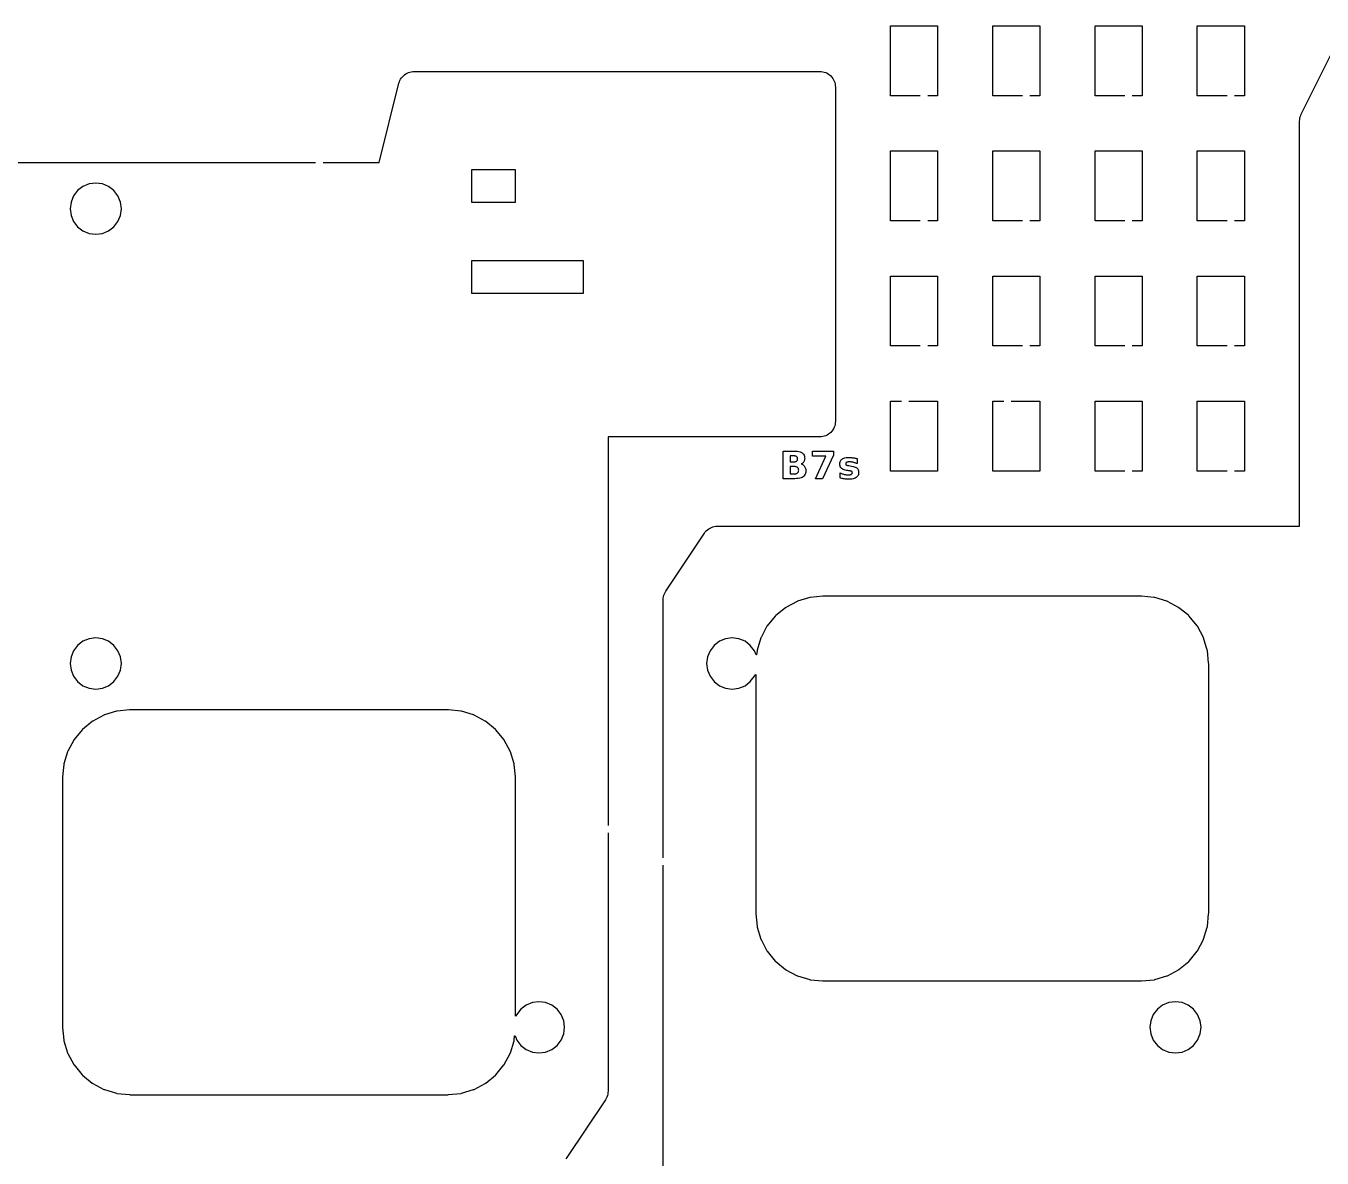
# Model space of a CAD drawing. Header units: millimetres. Extents: x 9 to 297, y 5 to 291.
# Drawn here: x 77.9 to 191.9, y 138.5 to 238.1 of the extents above; entities that cross this region are included whole.
import ezdxf

# ---------------------------------------------------------------- set-up
doc = ezdxf.new("R2010")
doc.units = ezdxf.units.MM
doc.layers.add('CUT', color=1, linetype='CONTINUOUS')
doc.layers.add('ENGRAVE', color=5, linetype='CONTINUOUS')

msp = doc.modelspace()

# ---------------------------------------------------------------- linework, layer by layer
at = {"layer": 'CUT', "color": 1}
for points in [[(156.55, 231.925), (153.925, 231.925), (153.925, 238.075), (158.075, 238.075), (158.075, 231.925), (157.2, 231.925)], [(165.55, 231.925), (162.925, 231.925), (162.925, 238.075), (167.075, 238.075), (167.075, 231.925), (166.2, 231.925)], [(174.55, 231.925), (171.925, 231.925), (171.925, 238.075), (176.075, 238.075), (176.075, 231.925), (175.2, 231.925)], [(183.55, 231.925), (180.925, 231.925), (180.925, 238.075), (185.075, 238.075), (185.075, 231.925), (184.2, 231.925)], [(133.925, 164.9058), (133.925, 187.6082), (133.9315, 187.7409), (133.9512, 187.8742), (133.9839, 188.0049), (134.0292, 188.1317), (134.0867, 188.2535), (134.1549, 188.3676), (137.5527, 193.4642), (137.632, 193.5713), (137.7226, 193.6715), (137.8226, 193.7623), (137.9311, 193.8429), (138.0469, 193.9124), (138.169, 193.9702), (138.2962, 194.0158), (138.4272, 194.0486), (138.5608, 194.0685), (138.6939, 194.075), (189.925, 194.075), (189.925, 229.6949), (189.9308, 229.8204), (189.9485, 229.9467), (189.9778, 230.0707), (190.0184, 230.1915), (190.0694, 230.3065), (193.1487, 236.4651)], [(103.9955, 226.075), (108.9414, 226.075), (110.6815, 233.0352), (110.7185, 233.1582), (110.7676, 233.2787), (110.8279, 233.3941), (110.8989, 233.5032), (110.9798, 233.6051), (111.0701, 233.699), (111.1688, 233.7838), (111.275, 233.859), (111.388, 233.9238), (111.5065, 233.9776), (111.6296, 234.02), (111.7561, 234.0505), (111.885, 234.0689), (112.0132, 234.075), (147.7018, 234.075), (147.8348, 234.0685), (147.9683, 234.0487), (148.0992, 234.0159), (148.2262, 233.9704), (148.3482, 233.9127), (148.464, 233.8433), (148.5723, 233.763), (148.6723, 233.6723), (148.763, 233.5723), (148.8433, 233.464), (148.9127, 233.3482), (148.9704, 233.2262), (149.0159, 233.0992), (149.0487, 232.9683), (149.0685, 232.8348), (149.075, 232.7018), (149.075, 203.2982), (149.0685, 203.1652), (149.0487, 203.0317), (149.0159, 202.9008), (148.9704, 202.7738), (148.9127, 202.6518), (148.8433, 202.536), (148.763, 202.4277), (148.6723, 202.3277), (148.5723, 202.237), (148.464, 202.1567), (148.3482, 202.0873), (148.2262, 202.0296), (148.0992, 201.9841), (147.9683, 201.9513), (147.8348, 201.9315), (147.7018, 201.925), (129.075, 201.925), (129.075, 167.7442)], [(156.55, 220.925), (153.925, 220.925), (153.925, 227.075), (158.075, 227.075), (158.075, 220.925), (157.2, 220.925)], [(165.55, 220.925), (162.925, 220.925), (162.925, 227.075), (167.075, 227.075), (167.075, 220.925), (166.2, 220.925)], [(174.55, 220.925), (171.925, 220.925), (171.925, 227.075), (176.075, 227.075), (176.075, 220.925), (175.2, 220.925)], [(183.55, 220.925), (180.925, 220.925), (180.925, 227.075), (185.075, 227.075), (185.075, 220.925), (184.2, 220.925)], [(59.0635, 226.075), (103.3455, 226.075)], [(156.55, 209.925), (153.925, 209.925), (153.925, 216.075), (158.075, 216.075), (158.075, 209.925), (157.2, 209.925)], [(165.55, 209.925), (162.925, 209.925), (162.925, 216.075), (167.075, 216.075), (167.075, 209.925), (166.2, 209.925)], [(174.55, 209.925), (171.925, 209.925), (171.925, 216.075), (176.075, 216.075), (176.075, 209.925), (175.2, 209.925)], [(183.55, 209.925), (180.925, 209.925), (180.925, 216.075), (185.075, 216.075), (185.075, 209.925), (184.2, 209.925)], [(155.55, 205.075), (158.075, 205.075), (158.075, 198.925), (153.925, 198.925), (153.925, 205.075), (154.9, 205.075)], [(164.55, 205.075), (167.075, 205.075), (167.075, 198.925), (162.925, 198.925), (162.925, 205.075), (163.9, 205.075)], [(174.55, 198.925), (171.925, 198.925), (171.925, 205.075), (176.075, 205.075), (176.075, 198.925), (175.2, 198.925)], [(183.55, 198.925), (180.925, 198.925), (180.925, 205.075), (185.075, 205.075), (185.075, 198.925), (184.2, 198.925)], [(129.075, 167.0942), (129.075, 144.3918), (129.0685, 144.2591), (129.0488, 144.1258), (129.0161, 143.9951), (128.9708, 143.8683), (128.9133, 143.7465), (128.8451, 143.6324), (125.4473, 138.5358), (125.368, 138.4287)], [(133.925, 130.075), (133.925, 164.2558)]]:
    msp.add_lwpolyline(points, dxfattribs=at)
for points in [[(120.925, 222.575), (120.925, 225.425), (117.075, 225.425), (117.075, 222.575), (120.925, 222.575)], [(85.5938, 220.4062), (85.952, 220.873), (86.1771, 221.4166), (86.2539, 222), (86.1771, 222.5834), (85.952, 223.127), (85.5938, 223.5938), (85.127, 223.952), (84.5834, 224.1771), (84, 224.2539), (83.4166, 224.1771), (82.873, 223.952), (82.4062, 223.5938), (82.048, 223.127), (81.8229, 222.5834), (81.7461, 222), (81.8229, 221.4166), (82.048, 220.873), (82.4062, 220.4062), (82.873, 220.048), (83.4166, 219.8229), (84, 219.7461), (84.5834, 219.8229), (85.127, 220.048), (85.5938, 220.4062)], [(126.925, 214.575), (126.925, 217.425), (117.075, 217.425), (117.075, 214.575), (126.925, 214.575)], [(142.0779, 159.9738), (142.1866, 158.8704), (142.1905, 158.8444), (142.1969, 158.8189), (142.5187, 157.758), (142.5275, 157.7332), (142.5388, 157.7095), (143.0614, 156.7317), (143.0749, 156.7092), (143.0906, 156.6881), (143.7939, 155.831), (143.8116, 155.8116), (143.831, 155.7939), (144.6881, 155.0906), (144.7092, 155.0749), (144.7317, 155.0614), (145.7095, 154.5388), (145.7332, 154.5275), (145.758, 154.5187), (146.8189, 154.1969), (146.8444, 154.1905), (146.8704, 154.1866), (147.9738, 154.0779), (148.0338, 154.075), (175.9662, 154.075), (176.0262, 154.0779), (177.1296, 154.1866), (177.1556, 154.1905), (177.1811, 154.1969), (178.242, 154.5187), (178.2668, 154.5275), (178.2905, 154.5388), (179.2683, 155.0614), (179.2908, 155.0749), (179.3119, 155.0906), (180.169, 155.7939), (180.1884, 155.8116), (180.2061, 155.831), (180.9094, 156.6881), (180.9251, 156.7092), (180.9386, 156.7317), (181.4612, 157.7095), (181.4725, 157.7332), (181.4813, 157.758), (181.8031, 158.8189), (181.8095, 158.8444), (181.8134, 158.8704), (181.9221, 159.9738), (181.925, 160.0338), (181.925, 181.9662), (181.9221, 182.0262), (181.8134, 183.1296), (181.8095, 183.1556), (181.8031, 183.1811), (181.4813, 184.242), (181.4725, 184.2668), (181.4612, 184.2905), (180.9386, 185.2683), (180.9251, 185.2908), (180.9094, 185.3119), (180.2061, 186.169), (180.1884, 186.1884), (180.169, 186.2061), (179.3119, 186.9094), (179.2908, 186.9251), (179.2683, 186.9386), (178.2905, 187.4612), (178.2668, 187.4725), (178.242, 187.4813), (177.1811, 187.8031), (177.1556, 187.8095), (177.1296, 187.8134), (176.0262, 187.9221), (175.9662, 187.925), (148.0338, 187.925), (147.9738, 187.9221), (146.8704, 187.8134), (146.8444, 187.8095), (146.8189, 187.8031), (145.758, 187.4813), (145.7332, 187.4725), (145.7095, 187.4612), (144.7317, 186.9386), (144.7092, 186.9251), (144.6881, 186.9094), (143.831, 186.2061), (143.8116, 186.1884), (143.7939, 186.169), (143.0906, 185.3119), (143.0749, 185.2908), (143.0614, 185.2683), (142.5388, 184.2905), (142.5275, 184.2668), (142.5187, 184.242), (142.1969, 183.1811), (142.1905, 183.1556), (142.1866, 183.1296), (142.1498, 182.7556), (142.1083, 182.7495), (141.952, 183.127), (141.5938, 183.5938), (141.127, 183.952), (140.5834, 184.1771), (140, 184.2539), (139.4166, 184.1771), (138.873, 183.952), (138.4062, 183.5938), (138.048, 183.127), (137.8229, 182.5834), (137.7461, 182), (137.8229, 181.4166), (138.048, 180.873), (138.4062, 180.4062), (138.873, 180.048), (139.4166, 179.8229), (140, 179.7461), (140.5834, 179.8229), (141.127, 180.048), (141.5938, 180.4062), (142.0696, 181.0264), (142.075, 181.0246), (142.075, 160.0338), (142.0779, 159.9738)], [(85.5938, 180.4062), (85.952, 180.873), (86.1771, 181.4166), (86.2539, 182), (86.1771, 182.5834), (85.952, 183.127), (85.5938, 183.5938), (85.127, 183.952), (84.5834, 184.1771), (84, 184.2539), (83.4166, 184.1771), (82.873, 183.952), (82.4062, 183.5938), (82.048, 183.127), (81.8229, 182.5834), (81.7461, 182), (81.8229, 181.4166), (82.048, 180.873), (82.4062, 180.4062), (82.873, 180.048), (83.4166, 179.8229), (84, 179.7461), (84.5834, 179.8229), (85.127, 180.048), (85.5938, 180.4062)], [(120.9221, 172.0262), (120.8134, 173.1296), (120.8095, 173.1556), (120.8031, 173.1811), (120.4813, 174.242), (120.4725, 174.2668), (120.4612, 174.2905), (119.9386, 175.2683), (119.9251, 175.2908), (119.9094, 175.3119), (119.2061, 176.169), (119.1884, 176.1884), (119.169, 176.2061), (118.3119, 176.9094), (118.2908, 176.9251), (118.2683, 176.9386), (117.2905, 177.4612), (117.2668, 177.4725), (117.242, 177.4813), (116.1811, 177.8031), (116.1556, 177.8095), (116.1296, 177.8134), (115.0262, 177.9221), (114.9662, 177.925), (87.0338, 177.925), (86.9738, 177.9221), (85.8704, 177.8134), (85.8444, 177.8095), (85.8189, 177.8031), (84.758, 177.4813), (84.7332, 177.4725), (84.7095, 177.4612), (83.7317, 176.9386), (83.7092, 176.9251), (83.6881, 176.9094), (82.831, 176.2061), (82.8116, 176.1884), (82.7939, 176.169), (82.0906, 175.3119), (82.0749, 175.2908), (82.0614, 175.2683), (81.5388, 174.2905), (81.5275, 174.2668), (81.5187, 174.242), (81.1969, 173.1811), (81.1905, 173.1556), (81.1866, 173.1296), (81.0779, 172.0262), (81.075, 171.9662), (81.075, 150.0338), (81.0779, 149.9738), (81.1866, 148.8704), (81.1905, 148.8444), (81.1969, 148.8189), (81.5187, 147.758), (81.5275, 147.7332), (81.5388, 147.7095), (82.0614, 146.7317), (82.0749, 146.7092), (82.0906, 146.6881), (82.7939, 145.831), (82.8116, 145.8116), (82.831, 145.7939), (83.6881, 145.0906), (83.7092, 145.0749), (83.7317, 145.0614), (84.7095, 144.5388), (84.7332, 144.5275), (84.758, 144.5187), (85.8189, 144.1969), (85.8444, 144.1905), (85.8704, 144.1866), (86.9738, 144.0779), (87.0338, 144.075), (114.9662, 144.075), (115.0262, 144.0779), (116.1296, 144.1866), (116.1556, 144.1905), (116.1811, 144.1969), (117.242, 144.5187), (117.2668, 144.5275), (117.2905, 144.5388), (118.2683, 145.0614), (118.2908, 145.0749), (118.3119, 145.0906), (119.169, 145.7939), (119.1884, 145.8116), (119.2061, 145.831), (119.9094, 146.6881), (119.9251, 146.7092), (119.9386, 146.7317), (120.4612, 147.7095), (120.4725, 147.7332), (120.4813, 147.758), (120.8031, 148.8189), (120.8095, 148.8444), (120.8134, 148.8704), (120.8502, 149.2444), (120.8917, 149.2505), (121.048, 148.873), (121.4062, 148.4062), (121.873, 148.048), (122.4166, 147.8229), (123, 147.7461), (123.5834, 147.8229), (124.127, 148.048), (124.5938, 148.4062), (124.952, 148.873), (125.1771, 149.4166), (125.2539, 150), (125.1771, 150.5834), (124.952, 151.127), (124.5938, 151.5938), (124.127, 151.952), (123.5834, 152.1771), (123, 152.2539), (122.4166, 152.1771), (121.873, 151.952), (121.4062, 151.5938), (120.9304, 150.9736), (120.925, 150.9754), (120.925, 171.9662), (120.9221, 172.0262)], [(177.4062, 151.5938), (177.048, 151.127), (176.8229, 150.5834), (176.7461, 150), (176.8229, 149.4166), (177.048, 148.873), (177.4062, 148.4062), (177.873, 148.048), (178.4166, 147.8229), (179, 147.7461), (179.5834, 147.8229), (180.127, 148.048), (180.5938, 148.4062), (180.952, 148.873), (181.1771, 149.4166), (181.2539, 150), (181.1771, 150.5834), (180.952, 151.127), (180.5938, 151.5938), (180.127, 151.952), (179.5834, 152.1771), (179, 152.2539), (178.4166, 152.1771), (177.873, 151.952), (177.4062, 151.5938)]]:
    msp.add_lwpolyline(points, close=True, dxfattribs=at)
at = {"layer": 'ENGRAVE', "color": 5}
for points in [[(146.282, 199.4302), (146.3265, 199.3858), (146.3659, 199.3359), (146.3997, 199.2813), (146.4274, 199.2227), (146.4489, 199.1602), (146.4643, 199.0936), (146.4735, 199.0231), (146.4766, 198.9486), (146.47, 198.8364), (146.4502, 198.7341), (146.4172, 198.6418), (146.371, 198.5594), (146.3116, 198.487), (146.239, 198.4245), (146.1529, 198.3718), (146.0531, 198.3286), (145.9395, 198.2951), (145.8122, 198.2711), (145.6711, 198.2567), (145.5163, 198.2519), (144.4763, 198.2519), (144.4763, 200.682), (145.417, 200.682), (145.578, 200.6777), (145.7235, 200.665), (145.8534, 200.6437), (145.9679, 200.614), (146.0668, 200.5757), (146.1503, 200.529), (146.2196, 200.4729), (146.2764, 200.4065), (146.3206, 200.33), (146.3521, 200.2432), (146.371, 200.1463), (146.3773, 200.0391), (146.375, 199.9814), (146.3681, 199.9267), (146.3566, 199.8749), (146.3404, 199.826), (146.3197, 199.7801), (146.2943, 199.7371), (146.2646, 199.6974), (146.2307, 199.6613), (146.1926, 199.6287), (146.1504, 199.5997), (146.104, 199.5743), (146.0534, 199.5524), (146.1182, 199.5301), (146.1778, 199.5023), (146.2325, 199.469), (146.282, 199.4302)], [(145.5798, 199.7575), (145.6152, 199.7701), (145.6467, 199.7864), (145.6742, 199.8063), (145.6976, 199.8297), (145.7167, 199.8566), (145.7316, 199.8869), (145.7422, 199.9206), (145.7486, 199.9578), (145.7507, 199.9984), (145.7486, 200.0385), (145.7422, 200.0753), (145.7316, 200.1088), (145.7167, 200.1391), (145.6976, 200.166), (145.6742, 200.1896), (145.6467, 200.2098), (145.6152, 200.2262), (145.5798, 200.2391), (145.5404, 200.2482), (145.497, 200.2537), (145.4496, 200.2555), (145.1029, 200.2555), (145.1029, 199.7412), (145.4496, 199.7412), (145.497, 199.743), (145.5404, 199.7484), (145.5798, 199.7575)], [(148.8983, 200.3288), (147.9511, 198.2519), (147.3407, 198.2519), (148.2375, 200.2214), (147.0673, 200.2214), (147.0673, 200.682), (148.8983, 200.682), (148.8983, 200.3288)], [(151.0011, 199.5752), (150.9391, 199.6001), (150.8777, 199.6229), (150.8172, 199.6436), (150.7573, 199.662), (150.6982, 199.6783), (150.6398, 199.6924), (150.5822, 199.7043), (150.5258, 199.7141), (150.4705, 199.7217), (150.4162, 199.7271), (150.3631, 199.7304), (150.311, 199.7314), (150.258, 199.7303), (150.2098, 199.7268), (150.1663, 199.7211), (150.1276, 199.713), (150.0936, 199.7026), (150.0644, 199.6899), (150.0398, 199.6749), (150.0196, 199.6573), (150.004, 199.6372), (149.9928, 199.6147), (149.9861, 199.5897), (149.9838, 199.5622), (149.9855, 199.5397), (149.9906, 199.5191), (149.9991, 199.5003), (150.011, 199.4833), (150.0262, 199.4681), (150.0449, 199.4547), (150.0679, 199.4428), (150.0963, 199.432), (150.1301, 199.4222), (150.1693, 199.4135), (150.2138, 199.4059), (150.2638, 199.3994), (150.3663, 199.3848), (150.5074, 199.3637), (150.6322, 199.3386), (150.7407, 199.3095), (150.8329, 199.2763), (150.9089, 199.239), (150.9685, 199.1976), (151.0158, 199.1501), (151.0544, 199.0943), (151.0845, 199.0304), (151.106, 198.9581), (151.1189, 198.8777), (151.1232, 198.7891), (151.1172, 198.696), (151.0993, 198.6109), (151.0694, 198.5339), (151.0277, 198.465), (150.974, 198.4041), (150.9083, 198.3512), (150.8308, 198.3065), (150.7416, 198.2699), (150.6406, 198.2414), (150.5278, 198.221), (150.4033, 198.2088), (150.267, 198.2047), (150.2065, 198.2055), (150.1452, 198.2079), (150.0833, 198.2119), (150.0207, 198.2174), (149.9574, 198.2245), (149.8935, 198.2332), (149.8289, 198.2435), (149.7637, 198.2554), (149.698, 198.2688), (149.6316, 198.2839), (149.5647, 198.3005), (149.4972, 198.3187), (149.4972, 198.7614), (149.5555, 198.7344), (149.6143, 198.7097), (149.6736, 198.6873), (149.7334, 198.6674), (149.7936, 198.6497), (149.8544, 198.6344), (149.9156, 198.6215), (149.9771, 198.6109), (150.039, 198.6027), (150.1011, 198.5968), (150.1636, 198.5933), (150.2263, 198.5921), (150.281, 198.5934), (150.3309, 198.5974), (150.3761, 198.6039), (150.4166, 198.6131), (150.4524, 198.6249), (150.4835, 198.6393), (150.5099, 198.6563), (150.5314, 198.6759), (150.5482, 198.6979), (150.5602, 198.7225), (150.5674, 198.7496), (150.5698, 198.7793), (150.5681, 198.8042), (150.5632, 198.8269), (150.5549, 198.8474), (150.5434, 198.8657), (150.5285, 198.8818), (150.5104, 198.8957), (150.4873, 198.9079), (150.4576, 198.9193), (150.4215, 198.9296), (150.3787, 198.9391), (150.3294, 198.9475), (150.2735, 198.9551), (150.171, 198.9681), (150.0478, 198.9867), (149.9375, 199.0099), (149.8402, 199.0377), (149.7558, 199.0701), (149.6843, 199.1071), (149.6258, 199.1488), (149.578, 199.1965), (149.5389, 199.2518), (149.5086, 199.3148), (149.4869, 199.3853), (149.4738, 199.4634), (149.4695, 199.5492), (149.475, 199.6416), (149.4916, 199.7257), (149.5191, 199.8014), (149.5578, 199.8689), (149.6074, 199.928), (149.6681, 199.9788), (149.7401, 200.0216), (149.824, 200.0566), (149.9195, 200.0838), (150.0269, 200.1033), (150.146, 200.1149), (150.2768, 200.1188), (150.331, 200.1181), (150.386, 200.1161), (150.442, 200.1127), (150.4989, 200.108), (150.5567, 200.1019), (150.6153, 200.0944), (150.6753, 200.0855), (150.737, 200.075), (150.8005, 200.0631), (150.8656, 200.0495), (150.9325, 200.0345), (151.0011, 200.0179), (151.0011, 199.5752)], [(145.6809, 198.7138), (145.7204, 198.7338), (145.7548, 198.7581), (145.7839, 198.787), (145.8077, 198.8203), (145.8262, 198.8582), (145.8394, 198.9006), (145.8473, 198.9476), (145.85, 198.999), (145.8474, 199.0495), (145.8395, 199.0955), (145.8264, 199.1372), (145.808, 199.1744), (145.7844, 199.2073), (145.7556, 199.2358), (145.7214, 199.26), (145.682, 199.2797), (145.6372, 199.295), (145.587, 199.306), (145.5316, 199.3126), (145.4707, 199.3148), (145.1029, 199.3148), (145.1029, 198.6784), (145.4707, 198.6784), (145.5311, 198.6806), (145.5862, 198.6872), (145.6361, 198.6983), (145.6809, 198.7138)]]:
    msp.add_lwpolyline(points, close=True, dxfattribs=at)

doc.saveas('drawing.dxf')
